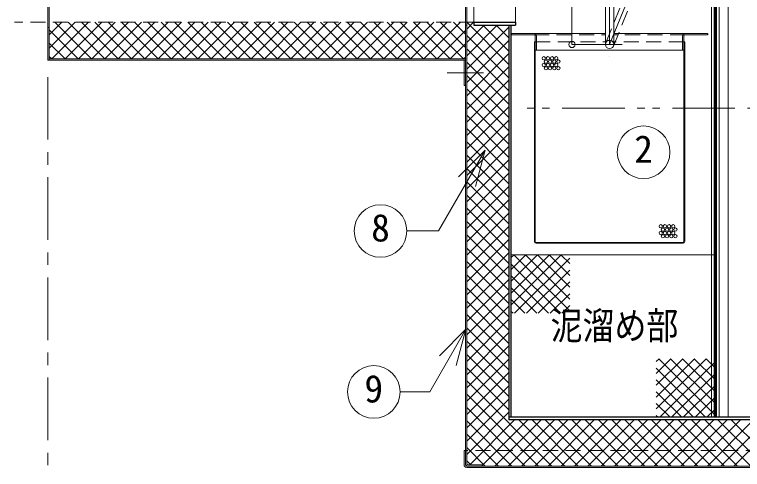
# Model space of a CAD drawing. Units: millimetres at full size, sheet at 1:15; details may follow other scales. Extents: x -3171 to 2904, y -2098 to 2117.
# Drawn here: x -2471 to -1599, y -1215 to -671 of the extents above; entities that cross this region are included whole.
import ezdxf
from ezdxf.enums import TextEntityAlignment as Align

# ---------------------------------------------------------------- set-up
doc = ezdxf.new("R2010")
doc.units = ezdxf.units.MM
doc.header["$LTSCALE"] = 15
doc.header["$PDMODE"] = 32
doc.header["$PDSIZE"] = 7.5
for name, pattern in [('CHAIN1', [8, 5, -1, 1, -1]), ('DASHED1', [1.8, 1.2, -0.6]), ('DOUBLE_CHAIN1', [8.8, 5, -1, 0.6, -0.6, 0.6, -1])]:
    doc.linetypes.add(name, pattern=pattern)
doc.layers.add('0-0_ﾚｲﾔ1', color=4, linetype='Continuous', lineweight=9)
doc.styles.add('ＭＳ ゴシック', font='')
doc.styles.get('ＭＳ ゴシック').set_extended_font_data('MS Gothic')

msp = doc.modelspace()

# ---------------------------------------------------------------- linework, layer by layer
at = {"layer": '0-0_ﾚｲﾔ1', "color": 5, "lineweight": 25}
for p, q in [((-1632.13, -355.95), (-1632.13, -1152.95)), ((-1630.63, -355.95), (-1630.63, -1152.95)), ((-1920.88, -679.95), (-1870.88, -679.95)), ((-1920.88, -679.95), (-1920.88, -683.45)), ((-1870.88, -679.95), (-1870.88, -683.45)), ((-1920.88, -683.45), (-1870.88, -683.45)), ((-1878.88, -683.45), (-1878.88, -1155.95)), ((-1875.88, -1152.95), (-1875.88, -683.45)), ((-1640.63, -693.45), (-1640.63, -694.95)), ((-872.88, -1152.95), (-1878.88, -1152.95)), ((-872.88, -1155.95), (-1878.88, -1155.95))]:
    msp.add_line(p, q, dxfattribs=at)
at = {"layer": '0-0_ﾚｲﾔ1', "linetype": 'CHAIN1'}
for p, q in [((-1758.13, -391.45), (-1758.13, -721.45)), ((-1758.13, -706.45), (-1635.95, -407.81)), ((-1743.13, -706.45), (-1803.13, -706.45)), ((-1909.28, -740.45), (-1952.48, -740.45)), ((-2430.88, -745.45), (-2430.88, -1462.95))]:
    msp.add_line(p, q, dxfattribs=at)
at = {"layer": '0-0_ﾚｲﾔ1'}
for p, q in [((-1803.13, -406.45), (-1803.13, -706.45)), ((-1615.88, -1152.95), (-1615.88, -405.95)), ((-2430.88, -559.95), (-2430.88, -685.95)), ((-2429.28, -685.95), (-2429.28, -559.95)), ((-1930.88, -562.45), (-1930.88, -683.45)), ((-1929.28, -683.45), (-1929.28, -562.45)), ((-2429.28, -711.01), (-2398.22, -679.95)), ((-2429.28, -695.1), (-2414.13, -679.95)), ((-2426.21, -723.85), (-2382.31, -679.95)), ((-2422.48, -679.95), (-2378.58, -723.85)), ((-2410.3, -723.85), (-2366.4, -679.95)), ((-2406.57, -679.95), (-2362.67, -723.85)), ((-2394.39, -723.85), (-2350.49, -679.95)), ((-2390.66, -679.95), (-2346.76, -723.85)), ((-2378.48, -723.85), (-2334.58, -679.95)), ((-2374.75, -679.95), (-2330.85, -723.85)), ((-2362.57, -723.85), (-2318.67, -679.95)), ((-2358.84, -679.95), (-2314.94, -723.85)), ((-2346.66, -723.85), (-2302.76, -679.95)), ((-2342.93, -679.95), (-2299.03, -723.85)), ((-2330.75, -723.85), (-2286.85, -679.95)), ((-2327.02, -679.95), (-2283.12, -723.85)), ((-2314.84, -723.85), (-2270.94, -679.95)), ((-2311.11, -679.95), (-2267.21, -723.85)), ((-2298.93, -723.85), (-2255.03, -679.95)), ((-2295.2, -679.95), (-2251.3, -723.85)), ((-2283.02, -723.85), (-2239.12, -679.95)), ((-2279.29, -679.95), (-2235.39, -723.85)), ((-2267.12, -723.85), (-2223.22, -679.95)), ((-2263.38, -679.95), (-2219.48, -723.85)), ((-2251.21, -723.85), (-2207.31, -679.95)), ((-2247.47, -679.95), (-2203.57, -723.85)), ((-2235.3, -723.85), (-2191.4, -679.95)), ((-2231.56, -679.95), (-2187.66, -723.85)), ((-2219.39, -723.85), (-2175.49, -679.95)), ((-2215.65, -679.95), (-2171.75, -723.85)), ((-2203.48, -723.85), (-2159.58, -679.95)), ((-2199.74, -679.95), (-2155.84, -723.85)), ((-2187.57, -723.85), (-2143.67, -679.95)), ((-2183.83, -679.95), (-2139.93, -723.85)), ((-2171.66, -723.85), (-2127.76, -679.95)), ((-2167.92, -679.95), (-2124.02, -723.85)), ((-2155.75, -723.85), (-2111.85, -679.95)), ((-2152.01, -679.95), (-2108.11, -723.85)), ((-2139.84, -723.85), (-2095.94, -679.95)), ((-2136.1, -679.95), (-2092.2, -723.85)), ((-2123.93, -723.85), (-2080.03, -679.95)), ((-2120.19, -679.95), (-2076.29, -723.85)), ((-2108.02, -723.85), (-2064.12, -679.95)), ((-2104.28, -679.95), (-2060.38, -723.85)), ((-2092.11, -723.85), (-2048.21, -679.95)), ((-2088.37, -679.95), (-2044.47, -723.85)), ((-2076.2, -723.85), (-2032.3, -679.95)), ((-2072.46, -679.95), (-2028.56, -723.85)), ((-2060.29, -723.85), (-2016.39, -679.95)), ((-2056.55, -679.95), (-2012.65, -723.85)), ((-2044.38, -723.85), (-2000.48, -679.95)), ((-2040.64, -679.95), (-1996.74, -723.85)), ((-2028.47, -723.85), (-1984.57, -679.95)), ((-2024.73, -679.95), (-1980.83, -723.85)), ((-2012.56, -723.85), (-1968.66, -679.95)), ((-2008.82, -679.95), (-1964.92, -723.85)), ((-1996.65, -723.85), (-1952.75, -679.95)), ((-1992.91, -679.95), (-1949.01, -723.85)), ((-1980.74, -723.85), (-1936.84, -679.95)), ((-1977, -679.95), (-1933.1, -723.85)), ((-1961.09, -679.95), (-1930.88, -710.16)), ((-1945.18, -679.95), (-1930.88, -694.25)), ((-1929.28, -688.31), (-1920.93, -679.95)), ((-1929.27, -679.95), (-1878.88, -730.34)), ((-1929.28, -720.13), (-1892.61, -683.45)), ((-1929.28, -704.22), (-1908.52, -683.45)), ((-1929.28, -736.04), (-1878.88, -685.64)), ((-1909.86, -683.45), (-1878.88, -714.43)), ((-1893.95, -683.45), (-1878.88, -698.52)), ((-2429.28, -689.06), (-2394.49, -723.85)), ((-1964.83, -723.85), (-1930.88, -689.91)), ((-1929.28, -695.85), (-1878.88, -746.25)), ((-1848.63, -693.45), (-1763.13, -693.45)), ((-1753.13, -693.45), (-1667.63, -693.45)), ((-2429.28, -704.97), (-2410.4, -723.85)), ((-1948.92, -723.85), (-1930.88, -705.82)), ((-1929.28, -751.95), (-1878.88, -701.55)), ((-1848.13, -703.45), (-1847.13, -703.45)), ((-1848.13, -942.45), (-1848.13, -703.45)), ((-1669.13, -703.45), (-1668.13, -703.45)), ((-1668.13, -942.45), (-1668.13, -703.45)), ((-1929.28, -711.76), (-1878.88, -762.16)), ((-1847.13, -942.45), (-1847.13, -713.45)), ((-1845.63, -713.45), (-1670.63, -713.45)), ((-1669.13, -942.45), (-1669.13, -713.45)), ((-2429.28, -720.88), (-2426.31, -723.85)), ((-1933.01, -723.85), (-1930.88, -721.73)), ((-1929.28, -767.86), (-1878.88, -717.46)), ((-1929.28, -727.67), (-1878.88, -778.07)), ((-1929.28, -783.77), (-1878.88, -733.37)), ((-1929.28, -743.58), (-1878.88, -793.98)), ((-1929.28, -799.68), (-1878.88, -749.28)), ((-1929.28, -759.49), (-1878.88, -809.89)), ((-1929.28, -815.59), (-1878.88, -765.19)), ((-1929.28, -775.4), (-1878.88, -825.8)), ((-1929.28, -831.5), (-1878.88, -781.1)), ((-1929.28, -791.31), (-1878.88, -841.71)), ((-1929.28, -847.41), (-1878.88, -797.01)), ((-1929.28, -807.22), (-1878.88, -857.62)), ((-1929.28, -863.32), (-1878.88, -812.92)), ((-1929.28, -823.13), (-1878.88, -873.53)), ((-1929.28, -879.23), (-1878.88, -828.83)), ((-1929.28, -839.04), (-1878.88, -889.44)), ((-1929.28, -895.14), (-1878.88, -844.74)), ((-1929.28, -854.95), (-1878.88, -905.35)), ((-1929.28, -911.05), (-1878.88, -860.65)), ((-1929.28, -870.86), (-1878.88, -921.26)), ((-1929.28, -926.96), (-1878.88, -876.56)), ((-1929.28, -886.77), (-1878.88, -937.17)), ((-1929.28, -942.87), (-1878.88, -892.47)), ((-1929.28, -902.68), (-1878.88, -953.08)), ((-1929.28, -958.78), (-1878.88, -908.38)), ((-1929.28, -918.59), (-1878.88, -968.99)), ((-1929.28, -974.69), (-1878.88, -924.29)), ((-1929.28, -934.5), (-1878.88, -984.9)), ((-1929.28, -990.6), (-1878.88, -940.2)), ((-1670.13, -943.45), (-1846.13, -943.45)), ((-1670.13, -944.45), (-1846.13, -944.45)), ((-1929.28, -950.41), (-1878.88, -1000.81)), ((-1929.28, -1006.51), (-1878.88, -956.11)), ((-1632.13, -958.45), (-1875.88, -958.45)), ((-1875.88, -1018.37), (-1815.97, -958.45)), ((-1875.88, -1004.23), (-1830.11, -958.45)), ((-1875.88, -990.09), (-1844.25, -958.45)), ((-1875.88, -975.94), (-1858.39, -958.45)), ((-1875.88, -961.8), (-1872.53, -958.45)), ((-1872.89, -958.45), (-1805.88, -1025.46)), ((-1858.74, -958.45), (-1805.88, -1011.32)), ((-1844.6, -958.45), (-1805.88, -997.17)), ((-1830.46, -958.45), (-1805.88, -983.03)), ((-1816.32, -958.45), (-1805.88, -968.89)), ((-1929.28, -966.32), (-1878.88, -1016.72)), ((-1871.82, -1028.45), (-1805.88, -962.51)), ((-1929.28, -1022.42), (-1878.88, -972.02)), ((-1875.88, -969.6), (-1817.03, -1028.45)), ((-1929.28, -982.23), (-1878.88, -1032.63)), ((-1875.88, -983.74), (-1831.17, -1028.45)), ((-1857.68, -1028.45), (-1805.88, -976.66)), ((-1929.28, -1038.33), (-1878.88, -987.93)), ((-1843.54, -1028.45), (-1805.88, -990.8)), ((-1929.28, -998.14), (-1878.88, -1048.54)), ((-1875.88, -997.88), (-1845.31, -1028.45)), ((-1929.28, -1054.24), (-1878.88, -1003.84)), ((-1829.4, -1028.45), (-1805.88, -1004.94)), ((-1929.28, -1014.05), (-1878.88, -1064.45)), ((-1929.28, -1070.15), (-1878.88, -1019.75)), ((-1875.88, -1012.03), (-1859.45, -1028.45)), ((-1815.26, -1028.45), (-1805.88, -1019.08)), ((-1875.88, -1026.17), (-1873.6, -1028.45)), ((-1929.28, -1029.96), (-1878.88, -1080.36)), ((-1929.28, -1086.06), (-1878.88, -1035.66)), ((-1929.28, -1045.87), (-1878.88, -1096.27)), ((-1929.28, -1101.97), (-1878.88, -1051.57)), ((-1929.28, -1061.78), (-1878.88, -1112.18)), ((-1929.28, -1117.88), (-1878.88, -1067.48)), ((-1929.28, -1077.69), (-1878.88, -1128.09)), ((-1929.28, -1133.79), (-1878.88, -1083.39)), ((-1702.13, -1142.87), (-1642.22, -1082.95)), ((-1702.13, -1128.73), (-1656.36, -1082.95)), ((-1702.13, -1114.59), (-1670.5, -1082.95)), ((-1702.13, -1100.44), (-1684.64, -1082.95)), ((-1702.13, -1086.3), (-1698.78, -1082.95)), ((-1699.14, -1082.95), (-1632.13, -1149.96)), ((-1698.07, -1152.95), (-1632.13, -1087.01)), ((-1684.99, -1082.95), (-1632.13, -1135.82)), ((-1670.85, -1082.95), (-1632.13, -1121.67)), ((-1656.71, -1082.95), (-1632.13, -1107.53)), ((-1642.57, -1082.95), (-1632.13, -1093.39)), ((-1929.28, -1093.6), (-1878.88, -1144)), ((-1702.13, -1094.1), (-1643.28, -1152.95)), ((-1929.28, -1149.7), (-1878.88, -1099.3)), ((-1683.93, -1152.95), (-1632.13, -1101.16)), ((-1929.28, -1109.51), (-1827.44, -1211.35)), ((-1929.28, -1165.61), (-1878.88, -1115.21)), ((-1702.13, -1108.24), (-1657.42, -1152.95)), ((-1669.79, -1152.95), (-1632.13, -1115.3)), ((-1702.13, -1122.38), (-1671.56, -1152.95)), ((-1929.28, -1125.42), (-1843.35, -1211.35)), ((-1929.28, -1181.52), (-1878.88, -1131.12)), ((-1655.65, -1152.95), (-1632.13, -1129.44)), ((-1929.28, -1141.33), (-1859.26, -1211.35)), ((-1702.13, -1136.53), (-1685.7, -1152.95)), ((-1929.28, -1197.43), (-1878.88, -1147.03)), ((-1702.13, -1150.67), (-1699.85, -1152.95)), ((-1641.51, -1152.95), (-1632.13, -1143.58)), ((-1929.28, -1157.24), (-1875.17, -1211.35)), ((-1925.7, -1209.75), (-1871.9, -1155.95)), ((-1910.88, -1210.85), (-1855.99, -1155.95)), ((-1895.48, -1211.35), (-1840.08, -1155.95)), ((-1879.57, -1211.35), (-1824.17, -1155.95)), ((-1866.93, -1155.95), (-1811.53, -1211.35)), ((-1863.66, -1211.35), (-1808.26, -1155.95)), ((-1851.02, -1155.95), (-1795.62, -1211.35)), ((-1847.75, -1211.35), (-1792.35, -1155.95)), ((-1835.11, -1155.95), (-1779.71, -1211.35)), ((-1831.84, -1211.35), (-1776.44, -1155.95)), ((-1819.2, -1155.95), (-1763.8, -1211.35)), ((-1815.93, -1211.35), (-1760.53, -1155.95)), ((-1803.29, -1155.95), (-1747.89, -1211.35)), ((-1800.02, -1211.35), (-1744.62, -1155.95)), ((-1787.38, -1155.95), (-1731.98, -1211.35)), ((-1784.11, -1211.35), (-1728.71, -1155.95)), ((-1771.47, -1155.95), (-1716.07, -1211.35)), ((-1768.2, -1211.35), (-1712.8, -1155.95)), ((-1755.56, -1155.95), (-1700.16, -1211.35)), ((-1752.29, -1211.35), (-1696.89, -1155.95)), ((-1739.65, -1155.95), (-1684.25, -1211.35)), ((-1736.38, -1211.35), (-1680.98, -1155.95)), ((-1723.74, -1155.95), (-1668.34, -1211.35)), ((-1720.47, -1211.35), (-1665.07, -1155.95)), ((-1707.83, -1155.95), (-1652.43, -1211.35)), ((-1704.56, -1211.35), (-1649.16, -1155.95)), ((-1691.92, -1155.95), (-1636.52, -1211.35)), ((-1688.65, -1211.35), (-1633.25, -1155.95)), ((-1676.01, -1155.95), (-1620.61, -1211.35)), ((-1672.74, -1211.35), (-1617.34, -1155.95)), ((-1660.1, -1155.95), (-1604.7, -1211.35)), ((-1656.83, -1211.35), (-1601.43, -1155.95)), ((-1644.19, -1155.95), (-1588.79, -1211.35)), ((-1640.92, -1211.35), (-1585.52, -1155.95)), ((-1628.28, -1155.95), (-1572.88, -1211.35)), ((-1625.01, -1211.35), (-1569.61, -1155.95)), ((-1612.37, -1155.95), (-1556.97, -1211.35)), ((-1609.1, -1211.35), (-1553.7, -1155.95)), ((-1929.28, -1173.15), (-1891.08, -1211.35)), ((-1929.28, -1189.06), (-1906.99, -1211.35)), ((-1929.28, -1204.97), (-1924.5, -1209.75))]:
    msp.add_line(p, q, dxfattribs=at)
at = {"layer": '0-0_ﾚｲﾔ1', "color": 7, "lineweight": 18}
for p, q in [((-1763.13, -406.45), (-1763.13, -706.45)), ((-1753.13, -406.45), (-1753.13, -706.45)), ((-1635.88, -1152.95), (-1635.88, -405.95)), ((-1632.88, -1152.95), (-1632.88, -405.95)), ((-1629.88, -419.44), (-1629.88, -1152.95)), ((-1626.88, -419.44), (-1626.88, -1152.95)), ((-1920.88, -565.95), (-1920.88, -679.95)), ((-1870.88, -565.95), (-1870.88, -679.95)), ((-2430.88, -685.95), (-2430.88, -725.45)), ((-2429.28, -685.95), (-2430.88, -685.95)), ((-2429.28, -685.95), (-2429.28, -725.45)), ((-1929.28, -683.45), (-1930.88, -683.45)), ((-1930.88, -1209.75), (-1930.88, -683.45)), ((-1929.28, -1208.15), (-1929.28, -683.45)), ((-1875.63, -693.45), (-1875.63, -694.95)), ((-1875.63, -693.45), (-1848.63, -693.45)), ((-1848.63, -694.95), (-1875.63, -694.95)), ((-1847.13, -713.45), (-1847.13, -696.45)), ((-1845.63, -696.45), (-1845.63, -713.45)), ((-1670.63, -696.45), (-1670.63, -713.45)), ((-1669.13, -713.45), (-1669.13, -696.45)), ((-1667.63, -693.45), (-1640.63, -693.45)), ((-1667.63, -694.95), (-1640.63, -694.95)), ((-1847.13, -713.45), (-1845.63, -713.45)), ((-1670.63, -713.45), (-1669.13, -713.45)), ((-1930.88, -725.45), (-2430.88, -725.45)), ((-1930.88, -723.85), (-2429.28, -723.85)), ((-1932.48, -725.45), (-1932.48, -755.45)), ((-1930.88, -755.45), (-1932.48, -755.45)), ((-1907.12, -832.99), (-1963.04, -929.85)), ((-1907.12, -832.99), (-1938.94, -864.81)), ((-1907.12, -832.99), (-1918.77, -876.46)), ((-1963.04, -929.85), (-2000.96, -929.85)), ((-1930.12, -1047.59), (-1973.44, -1122.63)), ((-1930.12, -1047.59), (-1961.94, -1079.41)), ((-1930.12, -1047.59), (-1941.77, -1091.06)), ((-1973.44, -1122.63), (-2009.07, -1122.63)), ((-1930.88, -1192.95), (-1932.48, -1192.95)), ((-1932.48, -1209.75), (-1932.48, -1192.95)), ((-1929.28, -1211.35), (-822.48, -1211.35)), ((-1927.68, -1209.75), (-1910.88, -1209.75)), ((-1910.88, -1209.75), (-1910.88, -1211.35)), ((-1929.28, -1212.95), (-822.48, -1212.95))]:
    msp.add_line(p, q, dxfattribs=at)
at = {"layer": '0-0_ﾚｲﾔ1', "linetype": 'DASHED1'}
for p, q in [((-1762.76, -704.56), (-1646.26, -419.8)), ((-1753.5, -708.35), (-1637, -423.58)), ((-1920.88, -679.95), (-2470.88, -679.95)), ((-1848.63, -694.95), (-1763.13, -694.95)), ((-1667.63, -694.95), (-1753.13, -694.95)), ((-1847.13, -703.45), (-1763.13, -703.45)), ((-1669.13, -703.45), (-1753.13, -703.45)), ((-820.88, -1192.95), (-1930.88, -1192.95))]:
    msp.add_line(p, q, dxfattribs=at)
at = {"layer": '0-0_ﾚｲﾔ1', "linetype": 'DOUBLE_CHAIN1'}
msp.add_line((-1079.88, -782.95), (-1865.88, -782.95), dxfattribs=at)
at = {"layer": '0-0_ﾚｲﾔ1'}
for centre in [(-1836.9, -723.04), (-1831.9, -723.04), (-1826.9, -723.04), (-1821.9, -723.04), (-1836.9, -731.04), (-1834.4, -727.04), (-1831.9, -731.04), (-1829.4, -727.04), (-1826.9, -731.04), (-1824.4, -727.04), (-1821.9, -731.04), (-1819.4, -727.04), (-1834.4, -735.04), (-1829.4, -735.04), (-1824.4, -735.04), (-1819.4, -735.04), (-1696.79, -924.25), (-1691.79, -924.25), (-1686.79, -924.25), (-1681.79, -924.25), (-1696.79, -932.25), (-1694.29, -928.25), (-1691.79, -932.25), (-1689.29, -928.25), (-1686.79, -932.25), (-1684.29, -928.25), (-1681.79, -932.25), (-1679.29, -928.25), (-1694.29, -936.25), (-1689.29, -936.25), (-1684.29, -936.25), (-1679.29, -936.25)]:
    msp.add_circle(centre, 2, dxfattribs=at)
at = {"layer": '0-0_ﾚｲﾔ1', "color": 7, "lineweight": 18}
for centre in [(-1717.36, -835.59), (-2032.46, -929.85), (-2040.57, -1122.63)]:
    msp.add_circle(centre, 31.5, dxfattribs=at)
for centre, radius, start, end in [((-1848.63, -696.45), 3, 0, 90), ((-1848.63, -696.45), 1.5, 0, 90), ((-1667.63, -696.45), 3, 90, 180), ((-1667.63, -696.45), 1.5, 90, 180), ((-1758.13, -706.45), 5, 180, 0), ((-1929.28, -1209.75), 3.2, 180, 270), ((-1927.68, -1208.15), 3.2, 180, 270), ((-1929.28, -1209.75), 1.6, 180, 270), ((-1927.68, -1208.15), 1.6, 180, 270)]:
    msp.add_arc(centre, radius, start, end, dxfattribs=at)
at = {"layer": '0-0_ﾚｲﾔ1', "linetype": 'DASHED1'}
msp.add_arc((-1758.13, -706.45), 5, 0, 180, dxfattribs=at)
at = {"layer": '0-0_ﾚｲﾔ1'}
for centre, radius, start, end in [((-1846.13, -942.45), 2, 180, 270), ((-1846.13, -942.45), 1, 180, 270), ((-1670.13, -942.45), 1, 270, 0), ((-1670.13, -942.45), 2, 270, 0)]:
    msp.add_arc(centre, radius, start, end, dxfattribs=at)
msp.add_point((-1803.13, -706.45), dxfattribs=at)

# ---------------------------------------------------------------- texts
at = {"layer": '0-0_ﾚｲﾔ1', "color": 7, "style": 'ＭＳ ゴシック'}
for s, p in [('2', (-1728.61, -858.09)), ('8', (-2043.71, -952.35)), ('9', (-2051.82, -1145.13))]:
    msp.add_text(s, height=32.99, dxfattribs=at).set_placement(p, align=Align.BOTTOM_LEFT)
at = {"layer": '0-0_ﾚｲﾔ1', "color": 7, "style": 'ＭＳ ゴシック', "width": 0.85}
msp.add_text('泥溜め部', height=32.99, dxfattribs=at).set_placement((-1828.72, -1069.65), align=Align.BOTTOM_LEFT)

doc.saveas('drawing.dxf')
